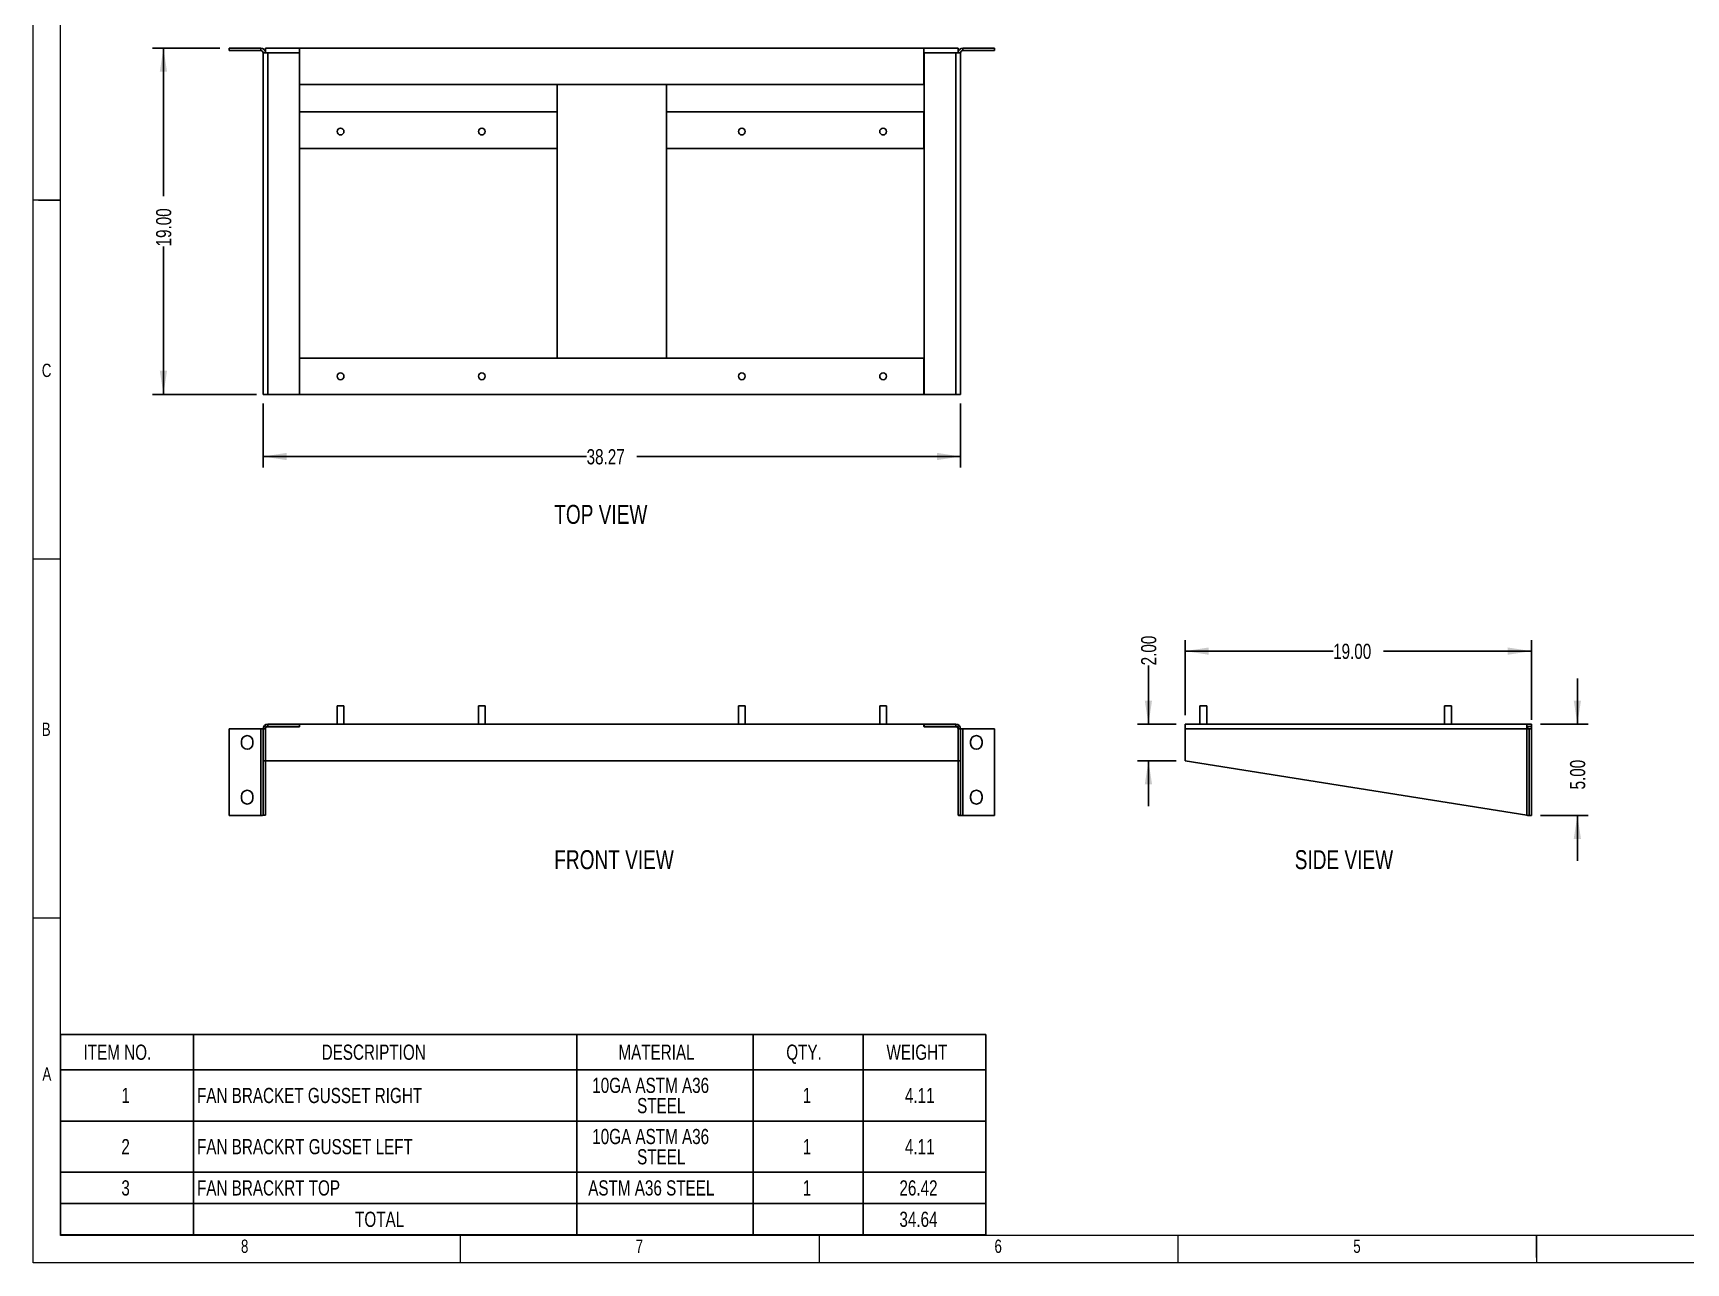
# Model space of a CAD drawing. Header units: inches. Extents: x 0 to 16.5, y 0 to 11.7.
# Drawn here: x 0.02 to 9.09, y 0.02 to 6.76 of the extents above; entities that cross this region are included whole.
import ezdxf

# ---------------------------------------------------------------- set-up
doc = ezdxf.new("R2010")
doc.units = ezdxf.units.IN
doc.header["$MEASUREMENT"] = 0
doc.layers.add('FORMAT', color=7, linetype='Continuous')
doc.styles.add('SLDTEXTSTYLE0', font='TXT', dxfattribs={"width": 0.75})
doc.dimstyles.new('SLDDIMSTYLE0', dxfattribs={"dimtxt": 0.084961, "dimasz": 0.13, "dimexe": 0, "dimexo": 0.0625, "dimgap": 0.02124, "dimtad": 0, "dimlfac": 10, "dimrnd": 1e-09, "dimzin": 12, "dimdsep": 46, "dimtxsty": 'SLDTEXTSTYLE0', "dimsah": 1, "dimcen": 0.09, "dimadec": 0, "dimazin": 3, "dimtfac": 1, "dimtofl": 0, "dimtmove": 0, "dimatfit": 3, "dimfxl": 0, "dimfrac": 2, "dimtolj": 1, "dimtzin": 12, "dimarcsym": 0})
doc.dimstyles.new('SLDDIMSTYLE1', dxfattribs={"dimtxt": 0.084961, "dimasz": 0.13, "dimexe": 0, "dimexo": 0.0625, "dimgap": 0.02124, "dimtad": 0, "dimlfac": 10, "dimrnd": 1e-09, "dimzin": 4, "dimdsep": 46, "dimtxsty": 'SLDTEXTSTYLE0', "dimsah": 1, "dimcen": 0.09, "dimadec": 0, "dimazin": 1, "dimtfac": 1, "dimtofl": 0, "dimtmove": 0, "dimatfit": 3, "dimfxl": 0, "dimfrac": 2, "dimtolj": 1, "dimtzin": 12, "dimarcsym": 0})
doc.dimstyles.new('SLDDIMSTYLE8', dxfattribs={"dimtxt": 0.084961, "dimasz": 0.13, "dimexe": 0, "dimexo": 0.0625, "dimgap": 0.02124, "dimtad": 0, "dimlfac": 10, "dimrnd": 1e-09, "dimzin": 4, "dimdsep": 46, "dimtxsty": 'SLDTEXTSTYLE0', "dimsah": 1, "dimcen": 0.09, "dimadec": 0, "dimazin": 1, "dimtfac": 1, "dimtmove": 0, "dimatfit": 0, "dimfxl": 0, "dimfrac": 2, "dimtolj": 1, "dimtzin": 12, "dimarcsym": 0})

# ---------------------------------------------------------------- blocks, each defined once
blk = doc.blocks.new('SW_TABLEANNOTATION_0')
at = {"layer": 'FORMAT', "color": 0}
for p, q in [((0, 0), (0, -0.1941)), ((0, 0), (0.7297, 0)), ((0.7297, 0), (0.7297, -0.1941)), ((0.7297, 0), (2.8337, 0)), ((2.8337, 0), (2.8337, -0.1941)), ((2.8337, 0), (3.8007, 0)), ((3.8007, 0), (3.8007, -0.1941)), ((3.8007, 0), (4.4049, 0)), ((4.4049, 0), (4.4049, -0.1941)), ((4.4049, 0), (5.0773, 0)), ((5.0773, 0), (5.0773, -0.1941)), ((0, -0.1941), (0.7297, -0.1941)), ((0, -0.1941), (0, -0.4748)), ((0.7297, -0.1941), (2.8337, -0.1941)), ((0.7297, -0.1941), (0.7297, -0.4748)), ((2.8337, -0.1941), (3.8007, -0.1941)), ((2.8337, -0.1941), (2.8337, -0.4748)), ((3.8007, -0.1941), (4.4049, -0.1941)), ((3.8007, -0.1941), (3.8007, -0.4748)), ((4.4049, -0.1941), (5.0773, -0.1941)), ((4.4049, -0.1941), (4.4049, -0.4748)), ((5.0773, -0.1941), (5.0773, -0.4748)), ((0, -0.4748), (0, -0.7554)), ((0, -0.4748), (0.7297, -0.4748)), ((0.7297, -0.4748), (0.7297, -0.7554)), ((0.7297, -0.4748), (2.8337, -0.4748)), ((2.8337, -0.4748), (2.8337, -0.7554)), ((2.8337, -0.4748), (3.8007, -0.4748)), ((3.8007, -0.4748), (3.8007, -0.7554)), ((3.8007, -0.4748), (4.4049, -0.4748)), ((4.4049, -0.4748), (4.4049, -0.7554)), ((4.4049, -0.4748), (5.0773, -0.4748)), ((5.0773, -0.4748), (5.0773, -0.7554)), ((0, -0.7554), (0, -0.9275)), ((0, -0.7554), (0.7297, -0.7554)), ((0.7297, -0.7554), (0.7297, -0.9275)), ((0.7297, -0.7554), (2.8337, -0.7554)), ((2.8337, -0.7554), (2.8337, -0.9275)), ((2.8337, -0.7554), (3.8007, -0.7554)), ((3.8007, -0.7554), (3.8007, -0.9275)), ((3.8007, -0.7554), (4.4049, -0.7554)), ((4.4049, -0.7554), (4.4049, -0.9275)), ((4.4049, -0.7554), (5.0773, -0.7554)), ((5.0773, -0.7554), (5.0773, -0.9275)), ((0, -0.9275), (0, -1.0995)), ((0, -0.9275), (0.7297, -0.9275)), ((0.7297, -0.9275), (0.7297, -1.0995)), ((0.7297, -0.9275), (2.8337, -0.9275)), ((2.8337, -0.9275), (2.8337, -1.0995)), ((2.8337, -0.9275), (3.8007, -0.9275)), ((3.8007, -0.9275), (3.8007, -1.0995)), ((3.8007, -0.9275), (4.4049, -0.9275)), ((4.4049, -0.9275), (4.4049, -1.0995)), ((4.4049, -0.9275), (5.0773, -0.9275)), ((5.0773, -0.9275), (5.0773, -1.0995)), ((0, -1.0995), (0.7297, -1.0995)), ((0.7297, -1.0995), (2.8337, -1.0995)), ((2.8337, -1.0995), (3.8007, -1.0995)), ((3.8007, -1.0995), (4.4049, -1.0995)), ((4.4049, -1.0995), (5.0773, -1.0995))]:
    blk.add_line(p, q, dxfattribs=at)
at = {"layer": 'FORMAT', "color": 0, "attachment_point": 1, "style": 'SLDTEXTSTYLE0'}
for s, insert, char_height in [('ITEM NO.', (0.1271, -0.0556), 0.08333), ('DESCRIPTION', (1.4332, -0.0556), 0.083333), ('MATERIAL', (3.0613, -0.0556), 0.08333), ('QTY.', (3.9823, -0.0556), 0.08333), ('WEIGHT', (4.5321, -0.0556), 0.08333), ('10GA ASTM A36', (2.9179, -0.2374), 0.083333), ('1', (0.3345, -0.293), 0.0833), ('FAN BRACKET GUSSET RIGHT', (0.7494, -0.293), 0.083333), ('STEEL', (3.1639, -0.3485), 0.08333), ('1', (4.0725, -0.293), 0.0833), ('4.11', (4.6333, -0.293), 0.08333), ('10GA ASTM A36', (2.9179, -0.518), 0.083333), ('2', (0.3345, -0.5736), 0.0833), ('FAN BRACKRT GUSSET LEFT', (0.7494, -0.5736), 0.083333), ('STEEL', (3.1639, -0.6291), 0.08333), ('1', (4.0725, -0.5736), 0.0833), ('4.11', (4.6333, -0.5736), 0.08333), ('3', (0.3345, -0.7999), 0.0833), ('FAN BRACKRT TOP', (0.7494, -0.7999), 0.083333), ('ASTM A36 STEEL', (2.8957, -0.7999), 0.083333), ('1', (4.0725, -0.7999), 0.0833), ('26.42', (4.603, -0.7999), 0.08333), ('TOTAL', (1.6167, -0.972), 0.08333), ('34.64', (4.603, -0.972), 0.08333)]:
    blk.add_mtext(s, dxfattribs=dict(at, insert=insert, char_height=char_height))
blk = doc.blocks.new('Drawing View2')
at = {"color": 7, "linetype": 'Continuous', "lineweight": 25}
for p, q in [((-3.8125, 1.9), (-3.8125, 1.88655)), ((-3.63845, 1.9), (-3.8125, 1.9)), ((-3.63845, 1.88655), (-3.8125, 1.88655)), ((-3.63845, 1.9), (-3.63845, 1.88655)), ((-3.62595, 1.87405), (-3.6, 1.87405)), ((-3.62595, 0), (-3.62595, 1.87405)), ((-3.6125, 1.9), (-3.6125, 1.87405)), ((-3.425, 1.9), (-3.6125, 1.9)), ((-3.6, 1.87405), (-3.6, 0)), ((-3.42595, 1.87405), (-3.6, 1.87405)), ((-3.42595, 1.87405), (-3.42595, 0)), ((-3.42595, 1.8625), (-3.425, 1.8625)), ((-3.425, 1.7), (-3.425, 1.9)), ((0, 1.9), (-3.425, 1.9)), ((0, 1.9), (0, 1.7)), ((0.1875, 1.9), (0, 1.9)), ((0.00095, 1.8625), (0, 1.8625)), ((0.00095, 1.87405), (0.175, 1.87405)), ((0.00095, 1.87405), (0.00095, 0)), ((0.175, 0), (0.175, 1.87405)), ((0.175, 1.87405), (0.20095, 1.87405)), ((0.1875, 1.87405), (0.1875, 1.9)), ((0.20095, 1.87405), (0.20095, 0)), ((0.21345, 1.9), (0.21345, 1.88655)), ((0.3875, 1.9), (0.21345, 1.9)), ((0.21345, 1.88655), (0.3875, 1.88655)), ((0.3875, 1.88655), (0.3875, 1.9)), ((0, 1.7), (-3.425, 1.7)), ((-1.4125, 1.7), (-2.0125, 1.7)), ((-2.0125, 1.7), (-2.0125, 0.2)), ((-1.4125, 1.7), (-1.4125, 0.2)), ((-3.42595, 1.55), (-3.425, 1.55)), ((-3.425, 1.35), (-3.425, 1.55)), ((-2.0125, 1.55), (-3.425, 1.55)), ((-2.0125, 1.55), (-2.0125, 1.35)), ((0, 1.55), (-1.4125, 1.55)), ((-1.4125, 1.55), (-1.4125, 1.35)), ((0, 1.55), (0, 1.35)), ((0.00095, 1.55), (0, 1.55)), ((-3.42595, 1.5125), (-3.425, 1.5125)), ((0.00095, 1.5125), (0, 1.5125)), ((-2.0125, 1.35), (-3.425, 1.35)), ((0, 1.35), (-1.4125, 1.35)), ((-3.425, 0), (-3.425, 0.2)), ((0, 0.2), (-3.425, 0.2)), ((-1.4125, 0.2), (-2.0125, 0.2)), ((0, 0.2), (0, 0)), ((-3.6, 0), (-3.62595, 0)), ((-3.42595, 0), (-3.6, 0)), ((-3.425, 0.0375), (-3.42595, 0.0375)), ((-3.42595, 0), (-3.425, 0)), ((0, 0), (-3.425, 0)), ((0.00095, 0.0375), (0, 0.0375)), ((0, 0), (0.00095, 0)), ((0.00095, 0), (0.175, 0)), ((0.20095, 0), (0.175, 0))]:
    blk.add_line(p, q, dxfattribs=at)
for centre in [(-3.2005, 1.442), (-2.4255, 1.442), (-0.99905, 1.442), (-0.22405, 1.442), (-3.2005, 0.1), (-2.4255, 0.1), (-0.99905, 0.1), (-0.22405, 0.1)]:
    blk.add_circle(centre, 0.01875, dxfattribs=at)
for centre, radius, start, end in [((-3.63845, 1.87405), 0.02595, 360, 90), ((-3.63845, 1.87405), 0.0125, 360, 90), ((0.21345, 1.87405), 0.02595, 90, 180), ((0.21345, 1.87405), 0.0125, 90, 180)]:
    blk.add_arc(centre, radius, start, end, dxfattribs=at)
blk = doc.blocks.new('_D')
at = {"layer": 'FORMAT'}
for p, q in [((1.2803, 4.7315), (1.2803, 4.3814)), ((5.1072, 4.7315), (5.1072, 4.3814)), ((1.2803, 4.4414), (3.0556, 4.4414)), ((5.1072, 4.4414), (3.3319, 4.4414))]:
    blk.add_line(p, q, dxfattribs=at)
for points in [[(1.2803, 4.4414), (1.4103, 4.4214), (1.4103, 4.4614)], [(5.1072, 4.4414), (4.9772, 4.4614), (4.9772, 4.4214)]]:
    blk.add_solid(points, dxfattribs=at)
at = {"layer": 'FORMAT', "insert": (3.0556, 4.4817), "char_height": 0.08333, "attachment_point": 1, "style": 'SLDTEXTSTYLE0'}
blk.add_mtext('38.27', dxfattribs=at)
blk = doc.blocks.new('_D_1')
at = {"layer": 'FORMAT'}
for p, q in [((1.0438, 6.6815), (0.6739, 6.6815)), ((0.7339, 6.6815), (0.7339, 5.8696)), ((0.7339, 4.7815), (0.7339, 5.5934)), ((1.2438, 4.7815), (0.6739, 4.7815))]:
    blk.add_line(p, q, dxfattribs=at)
for points in [[(0.7339, 6.6815), (0.7139, 6.5515), (0.7539, 6.5515)], [(0.7339, 4.7815), (0.7539, 4.9115), (0.7139, 4.9115)]]:
    blk.add_solid(points, dxfattribs=at)
at = {"layer": 'FORMAT', "insert": (0.6936, 5.5934), "char_height": 0.08333, "attachment_point": 1, "rotation": 90, "style": 'SLDTEXTSTYLE0'}
blk.add_mtext('19.00', dxfattribs=at)
blk = doc.blocks.new('Drawing View13')
at = {"color": 7, "linetype": 'Continuous', "lineweight": 25}
for p, q in [((-0.0375, 0.1), (-0.0375, 0)), ((-0.0375, 0.1), (-0.0187, 0.1)), ((-0.0187, 0.1), (0, 0.1)), ((0, 0), (0, 0.1)), ((0.7375, 0.1), (0.7375, 0)), ((0.7375, 0.1), (0.7563, 0.1)), ((0.7563, 0.1), (0.775, 0.1)), ((0.775, 0), (0.775, 0.1)), ((2.164, 0.1), (2.164, 0)), ((2.164, 0.1), (2.1827, 0.1)), ((2.1827, 0.1), (2.2014, 0.1)), ((2.2014, 0), (2.2014, 0.1)), ((2.939, 0.1), (2.939, 0)), ((2.939, 0.1), (2.9577, 0.1)), ((2.9577, 0.1), (2.9764, 0.1)), ((2.9764, 0), (2.9764, 0.1)), ((-0.2432, -0.0125), (-0.2432, 0)), ((3.1818, 0), (-0.2432, 0)), ((3.1818, -0.0125), (3.1818, 0)), ((3.1827, 0), (3.1827, -0.0135)), ((3.1827, 0), (3.3567, 0)), ((3.3567, -0.0135), (3.3567, 0)), ((-0.6308, -0.5), (-0.6308, -0.026)), ((-0.4567, -0.026), (-0.6308, -0.026)), ((-0.4567, -0.026), (-0.4567, -0.5)), ((-0.4442, -0.026), (-0.4567, -0.026)), ((-0.4308, -0.026), (-0.4442, -0.026)), ((-0.4442, -0.2), (-0.4442, -0.026)), ((-0.4308, -0.2), (-0.4308, -0.0125)), ((-0.4308, -0.2), (-0.4308, -0.026)), ((-0.4308, -0.0125), (-0.2432, -0.0125)), ((-0.4183, -0.0135), (-0.4183, 0)), ((-0.2442, 0), (-0.4183, 0)), ((-0.2442, -0.0135), (-0.4183, -0.0135)), ((-0.2442, 0), (-0.2442, -0.0135)), ((3.1818, -0.0125), (3.3692, -0.0125)), ((3.1827, -0.0135), (3.3567, -0.0135)), ((3.3692, -0.2), (3.3692, -0.0125)), ((3.3692, -0.2), (3.3692, -0.026)), ((3.3692, -0.026), (3.3827, -0.026)), ((3.3827, -0.2), (3.3827, -0.026)), ((3.3952, -0.026), (3.3827, -0.026)), ((3.3952, -0.5), (3.3952, -0.026)), ((3.3952, -0.026), (3.5692, -0.026)), ((3.5692, -0.5), (3.5692, -0.026)), ((-0.562, -0.1063), (-0.562, -0.0938)), ((-0.4995, -0.0938), (-0.4995, -0.1063)), ((3.438, -0.0938), (3.438, -0.1063)), ((3.5005, -0.1063), (3.5005, -0.0938)), ((-0.4442, -0.2), (-0.4308, -0.2)), ((-0.4442, -0.2), (-0.4442, -0.498)), ((3.3692, -0.2), (-0.4308, -0.2)), ((-0.4308, -0.2), (-0.4308, -0.498)), ((3.3692, -0.2), (3.3827, -0.2)), ((3.3692, -0.498), (3.3692, -0.2)), ((3.3827, -0.498), (3.3827, -0.2)), ((-0.562, -0.4063), (-0.562, -0.3938)), ((-0.4995, -0.3938), (-0.4995, -0.4063)), ((3.438, -0.3938), (3.438, -0.4063)), ((3.5005, -0.4063), (3.5005, -0.3938)), ((-0.4567, -0.5), (-0.6308, -0.5)), ((-0.4442, -0.498), (-0.4308, -0.498)), ((3.3692, -0.498), (3.3827, -0.498)), ((3.3725, -0.5), (3.3842, -0.5)), ((3.3842, -0.5), (3.3952, -0.5)), ((3.3952, -0.5), (3.5692, -0.5))]:
    blk.add_line(p, q, dxfattribs=at)
for centre, radius, start, end in [((3.3567, -0.026), 0.026, 0, 90), ((-0.5308, -0.0938), 0.0313, 0, 180), ((-0.4183, -0.026), 0.026, 90, 180), ((-0.4183, -0.026), 0.0125, 90, 180), ((3.3567, -0.026), 0.0125, 0, 90), ((3.4692, -0.0938), 0.0313, 0, 180), ((-0.5308, -0.1063), 0.0313, 180, 0), ((3.4692, -0.1063), 0.0313, 180, 0), ((-0.5308, -0.3938), 0.0313, 0, 180), ((3.4692, -0.3938), 0.0313, 0, 180), ((-0.5308, -0.4063), 0.0313, 180, 0), ((3.4692, -0.4063), 0.0313, 180, 0)]:
    blk.add_arc(centre, radius, start, end, dxfattribs=at)
for centre, major_axis, ratio, start_param, end_param in [((-0.4567, -0.498), (0.026, 0), 0.076599, 4.712389, 6.283185), ((-0.4567, -0.498), (0.0125, 0), 0.15902, 4.712389, 6.283185), ((3.3952, -0.498), (0.026, 0), 0.15902, 3.141593, 3.644181), ((3.3952, -0.498), (0.0125, 0), 0.330126, 3.141593, 3.644181)]:
    blk.add_ellipse(centre, major_axis=major_axis, ratio=ratio, start_param=start_param, end_param=end_param, dxfattribs=at)
blk = doc.blocks.new('Drawing View14')
at = {"color": 7, "linetype": 'Continuous', "lineweight": 25}
for p, q in [((-0.0375, 0.1), (-0.0375, 0)), ((-0.0375, 0.1), (0, 0.1)), ((0, 0), (0, 0.1)), ((1.3045, 0.1), (1.3045, 0)), ((1.3045, 0.1), (1.342, 0.1)), ((1.342, 0), (1.342, 0.1)), ((-0.1187, -0.0259), (-0.1187, 0)), ((-0.1187, 0), (1.7553, 0)), ((1.7813, 0), (1.7553, 0)), ((1.7553, 0), (1.7553, -0.0259)), ((1.7813, -0.0125), (1.7813, 0)), ((-0.1187, -0.2), (-0.1187, -0.0259)), ((1.7553, -0.0259), (-0.1187, -0.0259)), ((1.7553, -0.0125), (1.7813, -0.0125)), ((1.7553, -0.024), (1.7572, -0.0259)), ((1.7553, -0.0259), (1.7553, -0.498)), ((1.7678, -0.0259), (1.7553, -0.0259)), ((1.7678, -0.0259), (1.7813, -0.0259)), ((1.7678, -0.5), (1.7678, -0.0259)), ((1.7813, -0.0259), (1.7813, -0.0125)), ((1.7813, -0.5), (1.7813, -0.0259)), ((1.7553, -0.498), (-0.1187, -0.2)), ((1.7613, -0.5), (1.7553, -0.498)), ((1.7613, -0.5), (1.7678, -0.5)), ((1.7813, -0.5), (1.7678, -0.5))]:
    blk.add_line(p, q, dxfattribs=at)
blk.add_arc((1.7438, -0.0375), 0.025, 27.51624, 62.48376, dxfattribs=at)
blk = doc.blocks.new('_D_15')
at = {"layer": 'FORMAT'}
for p, q in [((8.491, 2.9732), (8.491, 3.2232)), ((8.2891, 2.9732), (8.551, 2.9732)), ((8.2891, 2.4732), (8.551, 2.4732)), ((8.491, 2.4732), (8.491, 2.2232))]:
    blk.add_line(p, q, dxfattribs=at)
for points in [[(8.491, 2.9732), (8.511, 3.1032), (8.471, 3.1032)], [(8.491, 2.4732), (8.471, 2.3432), (8.511, 2.3432)]]:
    blk.add_solid(points, dxfattribs=at)
at = {"layer": 'FORMAT', "insert": (8.4507, 2.6154), "char_height": 0.08333, "attachment_point": 1, "rotation": 90, "style": 'SLDTEXTSTYLE0'}
blk.add_mtext('5.00', dxfattribs=at)
blk = doc.blocks.new('_D_16')
at = {"layer": 'FORMAT'}
for p, q in [((6.1378, 2.9732), (6.1378, 3.2961)), ((6.2891, 2.9732), (6.0778, 2.9732)), ((6.2891, 2.7732), (6.0778, 2.7732)), ((6.1378, 2.7732), (6.1378, 2.5232))]:
    blk.add_line(p, q, dxfattribs=at)
for points in [[(6.1378, 2.9732), (6.1578, 3.1032), (6.1178, 3.1032)], [(6.1378, 2.7732), (6.1178, 2.6432), (6.1578, 2.6432)]]:
    blk.add_solid(points, dxfattribs=at)
at = {"layer": 'FORMAT', "insert": (6.0975, 3.2961), "char_height": 0.08333, "attachment_point": 1, "rotation": 90, "style": 'SLDTEXTSTYLE0'}
blk.add_mtext('2.00', dxfattribs=at)
blk = doc.blocks.new('_D_17')
at = {"layer": 'FORMAT'}
for p, q in [((6.3391, 3.0232), (6.3391, 3.4341)), ((6.3391, 3.3741), (7.151, 3.3741)), ((8.2391, 3.3741), (7.4273, 3.3741)), ((8.2391, 2.9972), (8.2391, 3.4341))]:
    blk.add_line(p, q, dxfattribs=at)
for points in [[(6.3391, 3.3741), (6.4691, 3.3541), (6.4691, 3.3941)], [(8.2391, 3.3741), (8.1091, 3.3941), (8.1091, 3.3541)]]:
    blk.add_solid(points, dxfattribs=at)
at = {"layer": 'FORMAT', "insert": (7.151, 3.4145), "char_height": 0.08333, "attachment_point": 1, "style": 'SLDTEXTSTYLE0'}
blk.add_mtext('19.00', dxfattribs=at)

msp = doc.modelspace()

# ---------------------------------------------------------------- linework, layer by layer
at = {"color": 7, "linetype": 'Continuous', "lineweight": 18}
for p, q in [((0.0187, 0.0187), (0.0187, 11.67421)), ((0.1687, 0.1687), (0.1687, 11.52421)), ((0.1687, 5.84646), (0.0187, 5.84646)), ((0.04866, 5.84646), (0.16874, 5.84646)), ((0.1687, 3.87795), (0.0187, 3.87795)), ((0.1687, 1.90945), (0.0187, 1.90945)), ((16.36673, 0.1687), (0.1687, 0.1687)), ((2.3622, 0.1687), (2.3622, 0.0187)), ((4.33071, 0.1687), (4.33071, 0.0187)), ((6.29921, 0.1687), (6.29921, 0.0187)), ((8.26772, 0.04866), (8.26772, 0.16874)), ((8.26772, 0.1687), (8.26772, 0.0187)), ((16.51673, 0.0187), (0.0187, 0.0187))]:
    msp.add_line(p, q, dxfattribs=at)

# ---------------------------------------------------------------- block references
at = {"color": 7, "linetype": 'Continuous', "lineweight": 25}
for name, p in [('Drawing View2', (4.90626, 4.78148)), ('Drawing View13', (1.72451, 2.97316)), ('Drawing View14', (6.45789, 2.97316))]:
    msp.add_blockref(name, p, dxfattribs=at)
at = {"layer": 'FORMAT'}
msp.add_blockref('SW_TABLEANNOTATION_0', (0.1687, 1.27171), dxfattribs=at)

# ---------------------------------------------------------------- texts
at = {"color": 7, "linetype": 'Continuous', "lineweight": 0, "char_height": 0.07292, "style": 'SLDTEXTSTYLE0'}
for s, insert, attachment_point in [('C', (0.06659, 4.95026), 1), ('B', (0.06655, 2.98176), 1), ('A', (0.07011, 1.09162), 1), ('8', (1.17963, 0.14676), 2), ('7', (3.34499, 0.14676), 2), ('6', (5.31349, 0.14676), 2), ('5', (7.282, 0.14676), 2)]:
    msp.add_mtext(s, dxfattribs=dict(at, insert=insert, attachment_point=attachment_point))
at = {"layer": 'FORMAT', "char_height": 0.104167, "attachment_point": 1, "style": 'SLDTEXTSTYLE0'}
for s, insert in [('TOP VIEW', (2.87816, 4.1763)), ('FRONT VIEW', (2.87816, 2.28242)), ('SIDE VIEW', (6.94043, 2.28242))]:
    msp.add_mtext(s, dxfattribs=dict(at, insert=insert))

# ---------------------------------------------------------------- dimensions: what is measured, and where the dimension line sits
at = {"layer": 'FORMAT'}
for base, p1, p2, dimstyle, picture, middle in [((0.73393, 4.78148), (1.09376, 6.68148), (1.29376, 4.78148), 'SLDDIMSTYLE1', '_D_1', (0.73393, 5.73148)), ((6.13782, 2.77316), (6.33914, 2.97316), (6.33914, 2.77316), 'SLDDIMSTYLE8', '_D_16', (6.13782, 3.40386)), ((8.49102, 2.97316), (8.23914, 2.47316), (8.23914, 2.97316), 'SLDDIMSTYLE8', '_D_15', (8.49102, 2.72316))]:
    dim = msp.add_linear_dim(base=base, p1=p1, p2=p2, angle=90, dimstyle=dimstyle, dxfattribs=at)
    dim.commit()
    dim.dimension.update_dxf_attribs({"geometry": picture, "text_midpoint": middle, "dimtype": 160})
for base, p1, p2, dimstyle, picture, middle in [((5.10721, 4.44137), (1.28031, 4.78148), (5.10721, 4.78148), 'SLDDIMSTYLE0', '_D', (3.19376, 4.44137)), ((8.23914, 3.3741), (6.33914, 2.97316), (8.23914, 2.94721), 'SLDDIMSTYLE1', '_D_17', (7.28914, 3.3741))]:
    dim = msp.add_linear_dim(base=base, p1=p1, p2=p2, dimstyle=dimstyle, dxfattribs=at)
    dim.commit()
    dim.dimension.update_dxf_attribs({"geometry": picture, "text_midpoint": middle, "dimtype": 160})

doc.saveas('drawing.dxf')
